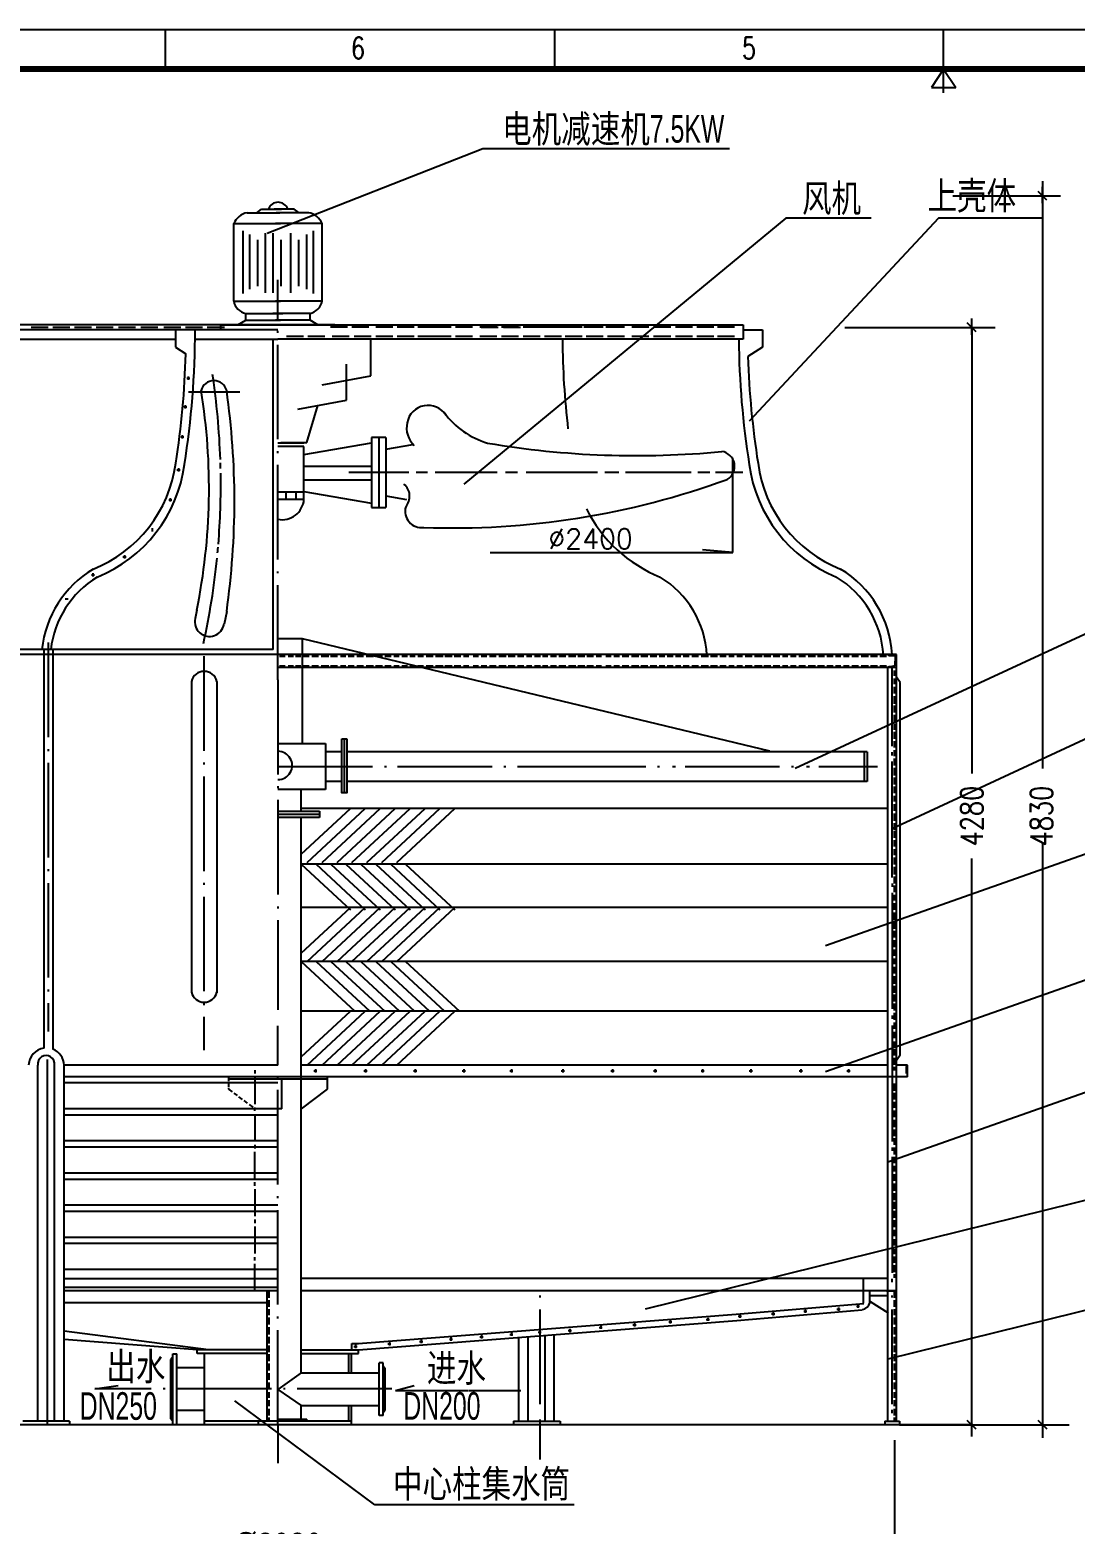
# Paper-space layout 'Layout1' of a CAD drawing. Extents: x 547 to 967, y -377 to -80.
# Drawn here: x 648.1 to 780.7, y -269.1 to -79.6 of the extents above; entities that cross this region are included whole.
import ezdxf
from ezdxf.enums import TextEntityAlignment as Align

# ---------------------------------------------------------------- set-up
doc = ezdxf.new("R2010")
doc.units = 0
doc.linetypes.add('ACAD_ISO04W100', pattern=[30.5, 24, -3, 0.5, -3])
doc.linetypes.add('CENTERX2', pattern=[101.6, 63.5, -12.7, 12.7, -12.7])
doc.layers.get('0').update_dxf_attribs({"linetype": 'CONTINUOUS'})
doc.layers.get('DEFPOINTS').update_dxf_attribs({"linetype": 'CONTINUOUS'})
for name, color, linetype in [('LAYER1', 5, 'CONTINUOUS'), ('中心线', 1, 'CENTERX2'), ('文字', 3, 'CONTINUOUS'), ('细实线', 9, 'CONTINUOUS')]:
    doc.layers.add(name, color=color, linetype=linetype)
doc.layers.add('图框线', color=6, linetype='CONTINUOUS', lineweight=80)
doc.styles.add('HZTXT', font='txt', dxfattribs={"height": 60, "bigfont": 'HZTXT'})
doc.styles.get("Standard").update_dxf_attribs({"font": ''})
doc.styles.add('尺寸', font='txt4.shx', dxfattribs={"width": 0.8, "bigfont": 'gbcbig.shx'})
doc.styles.add('标题', font='ARIALN.TTF', dxfattribs={"width": 0.785})
doc.styles.add('说明', font='txt4.shx', dxfattribs={"width": 0.75, "bigfont": 'gbcbig.shx'})
doc.styles.get('Standard').set_extended_font_data('SimSun')
doc.dimstyles.new('DIN', dxfattribs={"dimtxt": 2.5, "dimasz": 2.5, "dimexe": 1.25, "dimexo": 0.625, "dimtad": 1, "dimtih": 1, "dimdec": 4, "dimdsep": 46, "dimlunit": 6, "dimtxsty": 'Standard', "dimcen": 2.5, "dimadec": 0, "dimazin": 0, "dimtfac": 1, "dimtdec": 4, "dimtmove": 0, "dimatfit": 3, "dimfxl": 0, "dimtvp": 1, "dimtolj": 1, "dimtzin": 0, "dimarcsym": 0})

# ---------------------------------------------------------------- blocks, each defined once
blk = doc.blocks.new('_ARCHTICK')
at = {"color": 0, "linetype": 'ByBlock', "const_width": 0.15}
blk.add_lwpolyline([(-0.5, -0.5), (0.5, 0.5)], dxfattribs=at)
blk = doc.blocks.new('*D12')
at = {"layer": 'DEFPOINTS', "color": 0}
for p in [(601.39, -256.06), (757.76, -256.06), (757.76, -273.94)]:
    blk.add_point(p, dxfattribs=at)
at = {"layer": '文字', "color": 5, "lineweight": -2}
for p, q in [((601.39, -258.46), (601.39, -276.34)), ((757.76, -258.46), (757.76, -276.34)), ((601.39, -273.94), (757.76, -273.94))]:
    blk.add_line(p, q, dxfattribs=at)
at = {"layer": '文字', "color": 5, "lineweight": -2, "xscale": 1.8, "yscale": 1.8, "zscale": 1.8, "rotation": 180}
blk.add_blockref('_ARCHTICK', (601.39, -273.94), dxfattribs=at)
at = {"layer": '文字', "color": 5, "lineweight": -2, "xscale": 1.8, "yscale": 1.8, "zscale": 1.8}
blk.add_blockref('_ARCHTICK', (757.76, -273.94), dxfattribs=at)
at = {"layer": '文字', "color": 0, "insert": (679.57, -271.69), "char_height": 3, "attachment_point": 5}
blk.add_mtext('\\A1;%%c3930', dxfattribs=at)

psp = doc.layouts.get("Layout1")

# ---------------------------------------------------------------- linework, layer by layer
for p, q in [((676.88022, -102.74367), (677.49629, -102.28184)), ((677.49629, -102.28184), (680.0376, -102.28184)), ((681.63498, -102.28184), (679.09367, -102.28184)), ((682.25106, -102.74367), (681.63498, -102.28184)), ((673.95386, -113.98135), (673.95386, -104.12913)), ((673.95386, -104.12913), (679.88359, -104.12913)), ((675.64807, -102.74367), (679.80658, -102.74367)), ((685.17741, -104.12913), (679.24769, -104.12913)), ((683.48321, -102.74367), (679.3247, -102.74367)), ((685.17741, -113.98135), (685.17741, -104.12913)), ((673.95386, -113.98135), (679.88359, -113.98135)), ((675.49405, -115.52076), (680.19162, -115.52076)), ((675.49405, -116.36743), (675.49405, -115.52076)), ((683.63723, -115.52076), (678.93966, -115.52076)), ((685.17741, -113.98135), (679.24769, -113.98135)), ((683.63723, -116.36743), (683.63723, -115.52076)), ((679.57278, -116.9832), (620.56142, -116.9832)), ((672.33667, -116.9832), (679.57555, -116.9832)), ((672.33667, -117.67154), (672.33667, -116.9832)), ((674.49293, -116.9832), (675.49405, -116.36743)), ((675.49405, -116.36743), (679.88359, -116.36743)), ((683.63723, -116.36743), (679.24769, -116.36743)), ((686.79461, -116.9832), (679.55573, -116.9832)), ((679.57278, -116.9832), (738.58414, -116.9832)), ((684.63835, -116.9832), (683.63723, -116.36743)), ((738.58414, -116.9832), (738.58414, -118.80525)), ((679.57278, -117.60595), (618.12197, -117.60595)), ((620.56142, -118.80525), (666.56935, -118.80525)), ((639.53535, -118.80525), (654.6333, -118.80525)), ((657.11173, -118.80525), (666.56935, -118.80525)), ((666.56935, -117.60595), (666.56935, -119.78693)), ((669.04778, -118.80525), (679.57278, -118.80525)), ((678.95006, -158.16032), (678.95006, -118.80525)), ((738.58414, -118.80525), (679.57278, -118.80525)), ((691.34843, -123.43845), (691.34843, -118.87417)), ((738.58414, -117.60595), (741.02359, -117.60595)), ((741.02359, -117.60595), (741.02359, -119.78693)), ((666.56935, -119.78693), (667.88323, -120.65821)), ((741.02359, -119.78693), (739.19308, -121.0008)), ((688.26598, -126.51934), (688.26598, -121.95506)), ((685.18353, -124.57952), (691.34843, -123.43845)), ((682.10108, -127.66042), (688.26598, -126.51934)), ((683.24273, -131.88238), (684.61271, -127.20399)), ((679.57278, -131.94183), (682.87483, -131.94183)), ((682.87483, -132.39825), (679.57278, -132.39825)), ((679.94068, -131.88238), (683.24273, -131.88238)), ((682.87483, -133.42522), (691.43719, -131.94183)), ((682.87483, -139.13057), (682.87483, -132.39825)), ((691.43719, -131.25718), (691.43719, -140.15754)), ((693.26383, -131.25718), (691.43719, -131.25718)), ((692.35051, -131.25718), (692.35051, -140.15754)), ((693.26383, -131.25718), (693.26383, -140.15754)), ((693.26383, -132.74058), (696.67894, -132.13664)), ((682.87483, -134.90861), (691.43719, -134.90861)), ((682.87483, -138.21772), (679.57278, -138.21772)), ((680.57935, -138.21772), (680.57935, -139.13057)), ((681.84927, -138.21772), (681.84927, -139.13057)), ((682.87483, -136.62022), (691.43719, -136.62022)), ((682.87483, -138.10361), (691.43719, -139.587)), ((682.87483, -139.13057), (679.57278, -139.13057)), ((691.43719, -140.15754), (693.26383, -140.15754)), ((693.26383, -138.67415), (695.88962, -139.13058)), ((679.57278, -156.7656), (682.64501, -156.7656)), ((682.64501, -156.7656), (682.64501, -170.08821)), ((682.64501, -156.7656), (741.94075, -170.99349)), ((678.95006, -158.16032), (601.09954, -158.16032)), ((758.04602, -158.78304), (601.09954, -158.78304)), ((649.87426, -158.16032), (649.87426, -208.7312)), ((651.01096, -158.16032), (651.01096, -208.85976)), ((757.06808, -158.94268), (756.94373, -158.78304)), ((757.70536, -158.94268), (757.06808, -158.94268)), ((757.89189, -159.0359), (757.70536, -158.94268)), ((757.8608, -160.12339), (757.89189, -159.0359)), ((758.04602, -212.34475), (758.04602, -158.78304)), ((758.04602, -160.4183), (679.57278, -160.4183)), ((756.9398, -160.4183), (757.08363, -160.30982)), ((756.9398, -212.34475), (756.9398, -160.4183)), ((757.08363, -160.30982), (757.72091, -160.23214)), ((757.72091, -160.23214), (757.8608, -160.12339)), ((668.58858, -162.19544), (668.58858, -201.63198)), ((671.83079, -162.19544), (671.83079, -201.70653)), ((758.49915, -162.32098), (758.04602, -161.6698)), ((758.49915, -209.63627), (758.49915, -162.32098)), ((679.57278, -170.08821), (685.59139, -170.08821)), ((685.59139, -170.08821), (685.59139, -175.89809)), ((687.66398, -169.47317), (688.3108, -169.47317)), ((687.98739, -169.47317), (687.98739, -176.33829)), ((687.66398, -171.1526), (685.66459, -171.1526)), ((754.29298, -171.1526), (688.3108, -171.1526)), ((690.27291, -171.1526), (688.3108, -171.1526)), ((753.92182, -171.1526), (753.92182, -174.89207)), ((754.29298, -171.1526), (754.29298, -174.89207)), ((685.59139, -175.89809), (679.57278, -175.89809)), ((682.50259, -178.6758), (682.50259, -175.89809)), ((682.50259, -178.6758), (682.50259, -175.89809)), ((687.66398, -174.89207), (685.66459, -174.89207)), ((754.29298, -174.89207), (688.3108, -174.89207)), ((690.27291, -174.89207), (688.3108, -174.89207)), ((679.57744, -178.6758), (684.82383, -178.6758)), ((684.82383, -179.46527), (679.57744, -179.46527)), ((684.82383, -179.07053), (679.64931, -179.07053)), ((682.50259, -212.67007), (682.50259, -179.46527)), ((684.82383, -178.6758), (684.82383, -179.46527)), ((758.49915, -209.63627), (758.04602, -210.28745)), ((649.11458, -256.06157), (649.11458, -210.8808)), ((651.24006, -256.06157), (651.24006, -210.8808)), ((679.57278, -210.8808), (652.45123, -210.8808)), ((652.45123, -256.06157), (652.45123, -210.8808)), ((756.9398, -210.8808), (682.50259, -210.8808)), ((759.42264, -210.8808), (758.04602, -210.8808)), ((759.26458, -211.20008), (759.2427, -211.92173)), ((759.42264, -212.34475), (759.42264, -210.8808)), ((759.42264, -212.34475), (652.45123, -212.34475)), ((679.57278, -213.13754), (652.45123, -213.13754)), ((685.82736, -212.67007), (673.3182, -212.67007)), ((680.06843, -216.42197), (680.06843, -212.67007)), ((682.50259, -249.92608), (682.50259, -212.67007)), ((685.82736, -213.94609), (682.50259, -216.4133)), ((685.82736, -212.34475), (685.82736, -213.94609)), ((756.9398, -239.52619), (756.9398, -212.34475)), ((758.04602, -242.07236), (758.04602, -212.34475)), ((680.06843, -216.42197), (652.45123, -216.42197)), ((679.57278, -217.21476), (652.45123, -217.21476)), ((679.57278, -220.49918), (652.45123, -220.49918)), ((679.57278, -221.29197), (652.45123, -221.29197)), ((679.57278, -224.5764), (652.45123, -224.5764)), ((679.57278, -225.36919), (652.45123, -225.36919)), ((679.57278, -228.65361), (652.45123, -228.65361)), ((679.57278, -229.44641), (652.45123, -229.44641)), ((679.57278, -232.73083), (652.45123, -232.73083)), ((679.57278, -233.52362), (652.45123, -233.52362)), ((679.57278, -236.80805), (652.45123, -236.80805)), ((652.45123, -237.93233), (679.57278, -237.93233)), ((755.61523, -237.93233), (682.50259, -237.93233)), ((756.9398, -237.93233), (740.52822, -237.93233)), ((753.84732, -241.0735), (753.84732, -237.93233)), ((652.45123, -239.06489), (679.57278, -239.06489)), ((679.57278, -239.52619), (652.45123, -239.52619)), ((678.18999, -256.06157), (678.18999, -239.52619)), ((756.9398, -239.52619), (682.50259, -239.52619)), ((754.65917, -241.01698), (754.65917, -239.52619)), ((754.65917, -241.01698), (754.65917, -239.52619)), ((756.93235, -240.13763), (754.70821, -240.13763)), ((758.04602, -239.52619), (756.76332, -239.52619)), ((756.76332, -239.52619), (758.04602, -239.52619)), ((756.9398, -256.06157), (756.9398, -239.52619)), ((758.04602, -256.06157), (758.04602, -239.52619)), ((678.18999, -241.01698), (652.45123, -241.01698)), ((678.18999, -241.01698), (667.0051, -241.01698)), ((689.74581, -246.19168), (737.69976, -242.46557)), ((737.69976, -242.46557), (753.871, -241.10306)), ((737.76265, -243.27498), (753.67375, -241.91896)), ((754.70821, -240.87263), (756.97943, -242.29609)), ((689.80871, -247.00109), (737.76265, -243.27498)), ((670.74209, -247.00109), (652.45123, -244.63118)), ((669.33685, -247.00109), (652.45123, -245.68904)), ((688.93275, -246.18924), (689.80871, -246.18924)), ((688.93275, -247.00109), (688.93275, -246.18924)), ((710.11717, -256.06157), (710.11717, -245.42308)), ((711.32835, -256.06157), (711.32835, -245.32897)), ((713.45383, -256.06157), (713.45383, -245.16382)), ((714.62477, -256.06157), (714.62477, -245.07283)), ((666.21975, -247.89968), (665.98206, -248.21407)), ((665.98206, -255.75463), (665.98206, -248.21407)), ((666.21975, -256.4631), (666.21975, -247.5056)), ((666.21975, -247.5056), (666.73475, -247.5056)), ((666.73475, -256.4631), (666.73475, -247.5056)), ((678.18999, -247.00109), (669.33685, -247.00109)), ((669.33685, -247.45411), (669.33685, -247.00109)), ((678.18999, -247.45411), (669.33685, -247.45411)), ((670.25259, -256.51459), (670.25259, -247.45411)), ((678.18999, -247.00109), (673.90731, -247.00109)), ((678.18999, -247.45411), (674.42984, -247.45411)), ((682.50259, -247.00109), (689.80871, -247.00109)), ((682.50259, -247.45411), (689.80871, -247.45411)), ((688.54864, -249.92608), (688.54864, -247.45411)), ((688.89297, -249.92608), (688.89297, -247.45411)), ((689.80871, -247.45411), (689.80871, -247.00109)), ((670.25259, -249.27549), (666.73475, -249.27549)), ((682.50259, -249.92608), (679.57278, -252.02861)), ((682.50259, -249.92608), (692.41081, -249.92608)), ((692.41081, -255.33054), (692.41081, -248.63816)), ((692.92581, -248.63816), (692.41081, -248.63816)), ((692.92581, -255.33054), (692.92581, -248.63816)), ((692.92581, -249.03224), (693.1635, -249.34663)), ((693.1635, -254.62207), (693.1635, -249.34663)), ((679.57278, -252.02861), (682.50259, -254.04262)), ((666.21975, -256.06902), (665.98206, -255.75463)), ((670.25259, -254.69321), (666.73475, -254.69321)), ((683.23019, -255.81411), (679.57278, -255.81411)), ((682.50259, -254.04262), (692.41081, -254.04262)), ((682.50259, -255.81411), (682.50259, -254.04262)), ((683.23019, -255.81411), (683.23019, -256.06157)), ((688.54864, -256.06157), (688.54864, -254.04262)), ((688.89297, -256.51459), (688.89297, -254.04262)), ((692.92581, -255.33054), (692.41081, -255.33054)), ((692.92581, -254.93646), (693.1635, -254.62207)), ((767.69828, -256.51459), (592.28085, -256.51459)), ((653.10956, -256.06157), (647.2183, -256.06157)), ((653.10956, -256.06157), (653.10956, -256.51459)), ((666.21975, -256.4631), (666.73475, -256.4631)), ((688.89297, -256.06157), (670.25259, -256.06157)), ((677.06266, -256.06157), (677.06266, -256.51459)), ((709.45884, -256.06157), (715.3501, -256.06157)), ((709.45884, -256.06157), (709.45884, -256.51459)), ((715.3501, -256.06157), (715.3501, -256.51459)), ((756.57105, -256.06157), (758.41476, -256.06157)), ((756.57105, -256.06157), (756.57105, -256.51459)), ((758.41476, -256.06157), (758.41476, -256.51459))]:
    psp.add_line(p, q)
at = {"color": 5}
for p, q in [((675.109, -105.05278), (675.109, -112.98073)), ((675.95611, -105.5146), (675.95611, -112.44194)), ((677.95835, -105.36066), (677.95835, -112.90376)), ((678.93965, -105.36066), (678.93965, -112.90376)), ((681.17293, -105.36066), (681.17293, -112.90376)), ((683.17517, -105.5146), (683.17517, -112.44194)), ((684.02227, -105.05278), (684.02227, -112.98073)), ((676.95723, -106.20734), (676.95723, -112.05709)), ((679.94078, -106.20734), (679.94078, -112.05709)), ((682.17405, -106.20734), (682.17405, -112.05709)), ((648.26461, -117.27938), (650.42361, -117.27938)), ((651.01895, -117.27938), (653.17795, -117.27938)), ((653.77328, -117.27938), (655.93228, -117.27938)), ((656.52762, -117.27938), (658.68662, -117.27938)), ((659.325, -117.27938), (661.484, -117.27938)), ((662.16541, -117.27938), (664.32441, -117.27938)), ((665.10385, -117.27938), (667.26285, -117.27938)), ((667.85819, -117.27938), (670.01719, -117.27938)), ((670.61253, -117.27938), (672.77152, -117.27938)), ((688.40277, -117.27938), (686.24377, -117.27938)), ((691.11407, -117.27938), (688.95507, -117.27938)), ((694.13309, -117.27938), (691.97409, -117.27938)), ((696.84439, -117.27938), (694.6854, -117.27938)), ((699.46962, -117.27938), (697.31062, -117.27938)), ((701.52745, -117.27938), (699.36845, -117.27938)), ((704.23875, -117.27938), (702.07975, -117.27938)), ((707.32461, -117.27938), (705.16561, -117.27938)), ((705.33451, -117.27938), (707.49351, -117.27938)), ((710.07895, -117.27938), (707.91995, -117.27938)), ((708.17493, -117.27938), (710.33393, -117.27938)), ((712.83329, -117.27938), (710.67429, -117.27938)), ((714.75186, -117.27938), (712.59286, -117.27938)), ((715.54459, -117.27938), (713.38559, -117.27938)), ((717.46316, -117.27938), (715.30416, -117.27938)), ((718.16982, -117.27938), (716.01082, -117.27938)), ((720.54903, -117.27938), (718.39003, -117.27938)), ((720.83479, -117.27938), (718.67579, -117.27938)), ((723.30337, -117.27938), (721.14437, -117.27938)), ((723.54609, -117.27938), (721.38709, -117.27938)), ((726.63196, -117.27938), (724.47296, -117.27938)), ((729.3863, -117.27938), (727.2273, -117.27938)), ((732.14064, -117.27938), (729.98164, -117.27938)), ((734.85194, -117.27938), (732.69294, -117.27938)), ((737.47717, -117.27938), (735.31817, -117.27938)), ((682.82725, -118.46826), (680.66825, -118.46826)), ((685.53855, -118.46826), (683.37955, -118.46826)), ((688.62442, -118.46826), (686.46542, -118.46826)), ((691.37875, -118.46826), (689.21975, -118.46826)), ((694.13309, -118.46826), (691.97409, -118.46826)), ((696.84439, -118.46826), (694.6854, -118.46826)), ((699.46962, -118.46826), (697.31062, -118.46826)), ((701.52745, -118.46826), (699.36845, -118.46826)), ((704.23875, -118.46826), (702.07975, -118.46826)), ((707.32461, -118.46826), (705.16561, -118.46826)), ((710.07895, -118.46826), (707.91995, -118.46826)), ((712.83329, -118.46826), (710.67429, -118.46826)), ((715.54459, -118.46826), (713.38559, -118.46826)), ((718.16982, -118.46826), (716.01082, -118.46826)), ((720.83479, -118.46826), (718.67579, -118.46826)), ((723.54609, -118.46826), (721.38709, -118.46826)), ((726.63196, -118.46826), (724.47296, -118.46826)), ((729.3863, -118.46826), (727.2273, -118.46826)), ((732.14064, -118.46826), (729.98164, -118.46826)), ((734.85194, -118.46826), (732.69294, -118.46826)), ((737.47717, -118.46826), (735.31817, -118.46826)), ((667.99551, -123.74477), (668.40073, -123.74477)), ((668.19736, -123.53457), (668.19736, -123.94699)), ((668.24173, -125.45516), (674.71796, -125.45516)), ((667.61475, -127.36015), (668.01998, -127.36015)), ((667.8166, -127.14996), (667.8166, -127.56237)), ((667.23399, -131.16582), (667.63922, -131.16582)), ((667.43584, -130.95563), (667.43584, -131.36804)), ((666.75805, -135.35206), (667.16327, -135.35206)), ((666.95989, -135.14186), (666.95989, -135.55428)), ((665.71096, -139.15772), (666.11618, -139.15772)), ((665.91281, -138.94753), (665.91281, -139.35995)), ((663.62825, -142.7532), (663.62825, -143.16562)), ((659.90438, -146.38849), (660.3096, -146.38849)), ((660.10623, -146.1783), (660.10623, -146.59072)), ((655.90641, -148.6719), (656.31163, -148.6719)), ((656.10825, -148.46171), (656.10825, -148.87412)), ((652.57476, -151.71643), (652.97998, -151.71643)), ((680.46841, -159.0301), (679.78626, -159.0301)), ((681.53781, -159.0301), (680.85566, -159.0301)), ((682.47888, -159.0301), (681.79674, -159.0301)), ((683.54463, -159.0301), (682.8068, -159.0301)), ((684.73335, -159.0301), (683.87255, -159.0301)), ((686.00405, -159.0301), (685.06127, -159.0301)), ((687.14019, -159.0301), (686.25148, -159.0301)), ((688.16809, -159.0301), (687.48595, -159.0301)), ((689.23384, -159.0301), (688.49601, -159.0301)), ((690.42256, -159.0301), (689.56176, -159.0301)), ((691.69326, -159.0301), (690.75048, -159.0301)), ((692.8294, -159.0301), (691.94069, -159.0301)), ((693.93614, -159.0301), (693.11634, -159.0301)), ((694.95594, -159.0301), (694.2738, -159.0301)), ((696.02169, -159.0301), (695.28386, -159.0301)), ((696.98762, -159.0301), (696.30548, -159.0301)), ((698.05337, -159.0301), (697.31555, -159.0301)), ((699.24209, -159.0301), (698.38129, -159.0301)), ((700.51279, -159.0301), (699.57001, -159.0301)), ((701.64894, -159.0301), (700.76022, -159.0301)), ((702.75568, -159.0301), (701.93587, -159.0301)), ((703.77547, -159.0301), (703.09333, -159.0301)), ((705.00538, -159.0301), (704.32324, -159.0301)), ((706.07113, -159.0301), (705.33331, -159.0301)), ((707.25985, -159.0301), (706.39905, -159.0301)), ((708.53055, -159.0301), (707.58777, -159.0301)), ((709.6667, -159.0301), (708.77798, -159.0301)), ((710.77344, -159.0301), (709.95363, -159.0301)), ((711.79323, -159.0301), (711.11109, -159.0301)), ((712.85898, -159.0301), (712.12116, -159.0301)), ((713.82492, -159.0301), (713.14278, -159.0301)), ((714.89067, -159.0301), (714.15284, -159.0301)), ((716.07939, -159.0301), (715.21859, -159.0301)), ((717.35009, -159.0301), (716.40731, -159.0301)), ((718.48623, -159.0301), (717.59752, -159.0301)), ((719.59297, -159.0301), (718.77317, -159.0301)), ((720.61277, -159.0301), (719.93063, -159.0301)), ((721.84268, -159.0301), (721.16053, -159.0301)), ((722.90843, -159.0301), (722.1706, -159.0301)), ((724.09714, -159.0301), (723.23635, -159.0301)), ((725.36785, -159.0301), (724.42507, -159.0301)), ((726.50399, -159.0301), (725.61528, -159.0301)), ((727.61073, -159.0301), (726.79092, -159.0301)), ((728.63053, -159.0301), (727.94838, -159.0301)), ((729.69628, -159.0301), (728.95845, -159.0301)), ((730.66221, -159.0301), (729.98007, -159.0301)), ((731.72796, -159.0301), (730.99014, -159.0301)), ((732.91668, -159.0301), (732.05588, -159.0301)), ((734.18738, -159.0301), (733.2446, -159.0301)), ((735.32353, -159.0301), (734.43481, -159.0301)), ((736.43027, -159.0301), (735.61046, -159.0301)), ((737.45006, -159.0301), (736.76792, -159.0301)), ((738.51581, -159.0301), (737.77799, -159.0301)), ((739.70453, -159.0301), (738.84373, -159.0301)), ((740.97523, -159.0301), (740.03245, -159.0301)), ((742.11138, -159.0301), (741.22266, -159.0301)), ((743.21811, -159.0301), (742.39831, -159.0301)), ((744.23791, -159.0301), (743.55577, -159.0301)), ((745.30366, -159.0301), (744.56584, -159.0301)), ((746.49238, -159.0301), (745.63158, -159.0301)), ((747.76308, -159.0301), (746.8203, -159.0301)), ((748.89923, -159.0301), (748.01051, -159.0301)), ((750.00597, -159.0301), (749.18616, -159.0301)), ((750.97657, -159.0301), (750.29443, -159.0301)), ((752.04232, -159.0301), (751.3045, -159.0301)), ((753.23104, -159.0301), (752.37025, -159.0301)), ((754.50174, -159.0301), (753.55897, -159.0301)), ((755.63789, -159.0301), (754.74918, -159.0301)), ((756.74463, -159.0301), (755.92482, -159.0301)), ((680.46841, -160.25916), (679.78626, -160.25916)), ((681.53781, -160.25916), (680.85566, -160.25916)), ((682.47888, -160.25916), (681.79674, -160.25916)), ((683.54463, -160.25916), (682.8068, -160.25916)), ((684.73335, -160.25916), (683.87255, -160.25916)), ((686.00405, -160.25916), (685.06127, -160.25916)), ((687.14019, -160.25916), (686.25148, -160.25916)), ((688.16809, -160.25916), (687.48595, -160.25916)), ((689.23384, -160.25916), (688.49601, -160.25916)), ((690.42256, -160.25916), (689.56176, -160.25916)), ((691.69326, -160.25916), (690.75048, -160.25916)), ((692.8294, -160.25916), (691.94069, -160.25916)), ((693.93614, -160.25916), (693.11634, -160.25916)), ((694.95594, -160.25916), (694.2738, -160.25916)), ((696.02169, -160.25916), (695.28386, -160.25916)), ((696.98762, -160.25916), (696.30548, -160.25916)), ((698.05337, -160.25916), (697.31555, -160.25916)), ((699.24209, -160.25916), (698.38129, -160.25916)), ((700.51279, -160.25916), (699.57001, -160.25916)), ((701.64894, -160.25916), (700.76022, -160.25916)), ((702.75568, -160.25916), (701.93587, -160.25916)), ((703.77547, -160.25916), (703.09333, -160.25916)), ((705.00538, -160.25916), (704.32324, -160.25916)), ((706.07113, -160.25916), (705.33331, -160.25916)), ((707.25985, -160.25916), (706.39905, -160.25916)), ((708.53055, -160.25916), (707.58777, -160.25916)), ((709.6667, -160.25916), (708.77798, -160.25916)), ((710.77344, -160.25916), (709.95363, -160.25916)), ((711.79323, -160.25916), (711.11109, -160.25916)), ((712.85898, -160.25916), (712.12116, -160.25916)), ((713.82492, -160.25916), (713.14278, -160.25916)), ((714.89067, -160.25916), (714.15284, -160.25916)), ((716.07939, -160.25916), (715.21859, -160.25916)), ((717.35009, -160.25916), (716.40731, -160.25916)), ((718.48623, -160.25916), (717.59752, -160.25916)), ((719.59297, -160.25916), (718.77317, -160.25916)), ((720.61277, -160.25916), (719.93063, -160.25916)), ((721.84268, -160.25916), (721.16053, -160.25916)), ((722.90843, -160.25916), (722.1706, -160.25916)), ((724.09714, -160.25916), (723.23635, -160.25916)), ((725.36785, -160.25916), (724.42507, -160.25916)), ((726.50399, -160.25916), (725.61528, -160.25916)), ((727.61073, -160.25916), (726.79092, -160.25916)), ((728.63053, -160.25916), (727.94838, -160.25916)), ((729.69628, -160.25916), (728.95845, -160.25916)), ((730.66221, -160.25916), (729.98007, -160.25916)), ((731.72796, -160.25916), (730.99014, -160.25916)), ((732.91668, -160.25916), (732.05588, -160.25916)), ((734.18738, -160.25916), (733.2446, -160.25916)), ((735.32353, -160.25916), (734.43481, -160.25916)), ((736.43027, -160.25916), (735.61046, -160.25916)), ((737.45006, -160.25916), (736.76792, -160.25916)), ((738.51581, -160.25916), (737.77799, -160.25916)), ((739.70453, -160.25916), (738.84373, -160.25916)), ((740.97523, -160.25916), (740.03245, -160.25916)), ((742.11138, -160.25916), (741.22266, -160.25916)), ((743.21811, -160.25916), (742.39831, -160.25916)), ((744.23791, -160.25916), (743.55577, -160.25916)), ((745.30366, -160.25916), (744.56584, -160.25916)), ((746.49238, -160.25916), (745.63158, -160.25916)), ((747.76308, -160.25916), (746.8203, -160.25916)), ((748.89923, -160.25916), (748.01051, -160.25916)), ((750.00597, -160.25916), (749.18616, -160.25916)), ((750.97657, -160.25916), (750.29443, -160.25916)), ((752.04232, -160.25916), (751.3045, -160.25916)), ((753.23104, -160.25916), (752.37025, -160.25916)), ((754.50174, -160.25916), (753.55897, -160.25916)), ((755.63789, -160.25916), (754.74918, -160.25916)), ((756.74463, -160.25916), (755.92482, -160.25916)), ((757.46211, -170.40884), (757.46211, -160.4183)), ((757.75894, -161.5022), (757.75894, -160.82005)), ((757.75894, -162.56795), (757.75894, -161.83012)), ((757.75894, -163.75666), (757.75894, -162.89587)), ((757.75894, -165.02736), (757.75894, -164.08459)), ((757.75894, -166.16351), (757.75894, -165.2748)), ((757.75894, -167.27025), (757.75894, -166.45044)), ((757.75894, -168.336), (757.75894, -167.59817)), ((757.75894, -169.49723), (757.75894, -168.60852)), ((757.75894, -170.60397), (757.75894, -169.78416)), ((757.46211, -171.61402), (757.46211, -171.17727)), ((757.46211, -187.06857), (757.46211, -172.38245)), ((757.75894, -171.66972), (757.75894, -170.93189)), ((757.75894, -172.85844), (757.75894, -171.99764)), ((757.75894, -174.12914), (757.75894, -173.18636)), ((757.75894, -175.26528), (757.75894, -174.37657)), ((757.75894, -176.37202), (757.75894, -175.55222)), ((757.75894, -177.43777), (757.75894, -176.69995)), ((757.75894, -178.62649), (757.75894, -177.76569)), ((757.75894, -179.89719), (757.75894, -178.95441)), ((757.75894, -181.04492), (757.75894, -180.18412)), ((757.75894, -182.05464), (757.75894, -181.16593)), ((757.75894, -183.16138), (757.75894, -182.34157)), ((757.75894, -184.22713), (757.75894, -183.4893)), ((757.75894, -185.41585), (757.75894, -184.55505)), ((757.75894, -186.68655), (757.75894, -185.74377)), ((757.75894, -187.82269), (757.75894, -186.93398)), ((757.46211, -187.837), (757.46211, -188.27375)), ((757.46211, -189.04218), (757.46211, -203.7283)), ((757.75894, -188.92943), (757.75894, -188.10963)), ((757.75894, -189.99518), (757.75894, -189.25735)), ((757.75894, -191.1839), (757.75894, -190.3231)), ((757.75894, -192.4546), (757.75894, -191.51182)), ((757.75894, -193.60233), (757.75894, -192.74153)), ((757.75894, -194.70907), (757.75894, -193.84827)), ((757.75894, -195.91505), (757.75894, -195.02633)), ((757.75894, -197.02179), (757.75894, -196.20198)), ((757.75894, -198.08754), (757.75894, -197.34971)), ((757.75894, -199.27625), (757.75894, -198.41546)), ((757.75894, -200.54695), (757.75894, -199.60418)), ((757.75894, -201.69468), (757.75894, -200.83389)), ((757.75894, -202.80142), (757.75894, -201.94063)), ((757.46211, -204.58294), (757.46211, -205.01969)), ((757.75894, -203.94915), (757.75894, -203.04736)), ((757.75894, -205.13787), (757.75894, -204.23609)), ((679.57278, -210.8808), (679.57278, -205.88741)), ((757.46211, -205.86821), (757.46211, -220.55433)), ((757.75894, -206.2856), (757.75894, -205.46579)), ((757.75894, -207.47432), (757.75894, -206.65452)), ((757.75894, -208.58106), (757.75894, -207.88422)), ((757.75894, -209.64681), (757.75894, -208.86799)), ((757.75894, -210.83553), (757.75894, -209.97473)), ((684.11527, -211.59999), (684.52049, -211.59999)), ((684.31712, -211.3898), (684.31712, -211.80221)), ((690.48141, -211.59999), (690.88663, -211.59999)), ((690.68326, -211.3898), (690.68326, -211.80221)), ((696.76152, -211.59999), (697.16674, -211.59999)), ((696.96337, -211.3898), (696.96337, -211.80221)), ((702.95561, -211.59999), (703.36083, -211.59999)), ((703.15746, -211.3898), (703.15746, -211.80221)), ((708.97764, -211.59999), (709.38286, -211.59999)), ((709.17949, -211.3898), (709.17949, -211.80221)), ((715.51584, -211.59999), (715.92106, -211.59999)), ((715.71769, -211.3898), (715.71769, -211.80221)), ((721.79595, -211.59999), (722.20117, -211.59999)), ((721.9978, -211.3898), (721.9978, -211.80221)), ((727.21578, -211.59999), (727.621, -211.59999)), ((727.41763, -211.3898), (727.41763, -211.80221)), ((733.23781, -211.59999), (733.64303, -211.59999)), ((733.43965, -211.3898), (733.43965, -211.80221)), ((739.36386, -211.59999), (739.76908, -211.59999)), ((739.56571, -211.3898), (739.56571, -211.80221)), ((745.69412, -211.59999), (746.09934, -211.59999)), ((745.89597, -211.3898), (745.89597, -211.80221)), ((751.75211, -211.59999), (752.15733, -211.59999)), ((751.95396, -211.3898), (751.95396, -211.80221)), ((757.75894, -211.56171), (757.75894, -211.08147)), ((673.3182, -212.34475), (673.3182, -212.89484)), ((673.3182, -213.07593), (673.3182, -213.6451)), ((673.3182, -213.77445), (673.3182, -213.94609)), ((673.3182, -213.94609), (673.7515, -214.26763)), ((757.75894, -214.12103), (757.75894, -213.23232)), ((673.95556, -214.41906), (674.37927, -214.73348)), ((674.57902, -214.88171), (675.03988, -215.2237)), ((675.26063, -215.38751), (675.68435, -215.70194)), ((675.91748, -215.87494), (676.36596, -216.20774)), ((757.75894, -215.22777), (757.75894, -214.40797)), ((757.75894, -216.29352), (757.75894, -215.5557)), ((757.75894, -217.48224), (757.75894, -216.62144)), ((757.75894, -218.75294), (757.75894, -217.81017)), ((757.75894, -219.90067), (757.75894, -219.03987)), ((757.46211, -221.32276), (757.46211, -221.75951)), ((757.75894, -221.00741), (757.75894, -220.14661)), ((757.75894, -222.21339), (757.75894, -221.32468)), ((757.46211, -222.52794), (757.46211, -237.21406)), ((757.75894, -223.32013), (757.75894, -222.50032)), ((757.75894, -224.38588), (757.75894, -223.64805)), ((757.75894, -225.5746), (757.75894, -224.7138)), ((757.75894, -226.8453), (757.75894, -225.90252)), ((757.75894, -227.99303), (757.75894, -227.13223)), ((757.75894, -229.09977), (757.75894, -228.23897)), ((757.75894, -230.24749), (757.75894, -229.34571)), ((757.75894, -231.43622), (757.75894, -230.53443)), ((757.75894, -232.58395), (757.75894, -231.76414)), ((757.75894, -233.77266), (757.75894, -232.95286)), ((757.75894, -234.8794), (757.75894, -234.18257)), ((757.75894, -235.94515), (757.75894, -235.16633)), ((757.75894, -237.13387), (757.75894, -236.27307)), ((757.46211, -238.41925), (757.46211, -237.98249)), ((757.75894, -237.86005), (757.75894, -237.37981)), ((678.47707, -240.4149), (678.47707, -239.52619)), ((678.47707, -241.52164), (678.47707, -240.70184)), ((757.75894, -240.4149), (757.75894, -239.52619)), ((757.75894, -241.52164), (757.75894, -240.70184)), ((678.47707, -242.58739), (678.47707, -241.84957)), ((738.16465, -242.52957), (738.16465, -242.94198)), ((742.18712, -242.43818), (742.59234, -242.43818)), ((742.38897, -242.22799), (742.38897, -242.6404)), ((746.26057, -242.09889), (746.6658, -242.09889)), ((746.46242, -241.8887), (746.46242, -242.30112)), ((750.48489, -241.83501), (750.89011, -241.83501)), ((750.68674, -241.62482), (750.68674, -242.03723)), ((752.94131, -241.45803), (753.34653, -241.45803)), ((753.14316, -241.24784), (753.14316, -241.66025)), ((757.75894, -242.58739), (757.75894, -241.84957)), ((678.47707, -243.77611), (678.47707, -242.91531)), ((678.47707, -245.04681), (678.47707, -244.10403)), ((716.60474, -244.32532), (716.60474, -244.73773)), ((720.30867, -244.14513), (720.7139, -244.14513)), ((720.51052, -243.93494), (720.51052, -244.34736)), ((724.60503, -243.83283), (725.01025, -243.83283)), ((724.80688, -243.62264), (724.80688, -244.03505)), ((729.13574, -243.44245), (729.54096, -243.44245)), ((729.33759, -243.23226), (729.33759, -243.64467)), ((733.90079, -243.13014), (734.30601, -243.13014)), ((734.10264, -242.91995), (734.10264, -243.33237)), ((737.9628, -242.73976), (738.36802, -242.73976)), ((757.75894, -243.77611), (757.75894, -242.91531)), ((757.75894, -245.04681), (757.75894, -244.10403)), ((678.47707, -246.19454), (678.47707, -245.33374)), ((689.41207, -246.37677), (689.41207, -246.78919)), ((693.50412, -246.23898), (693.90934, -246.23898)), ((693.70597, -246.02879), (693.70597, -246.44121)), ((697.52724, -245.92967), (697.93246, -245.92967)), ((697.72909, -245.71948), (697.72909, -246.13189)), ((701.31825, -245.65902), (701.72347, -245.65902)), ((701.5201, -245.44883), (701.5201, -245.86124)), ((705.18663, -245.34971), (705.59185, -245.34971)), ((705.38848, -245.13952), (705.38848, -245.55193)), ((708.97764, -245.04039), (709.38286, -245.04039)), ((709.17949, -244.8302), (709.17949, -245.24261)), ((712.57523, -244.76974), (712.98045, -244.76974)), ((712.77708, -244.55955), (712.77708, -244.97197)), ((716.40289, -244.53551), (716.80811, -244.53551)), ((757.75894, -246.19454), (757.75894, -245.33374)), ((678.47707, -247.30128), (678.47707, -246.44048)), ((678.47707, -248.44901), (678.47707, -247.54722)), ((689.21022, -246.58696), (689.61544, -246.58696)), ((757.75894, -247.30128), (757.75894, -246.44048)), ((757.75894, -248.44901), (757.75894, -247.54722)), ((678.47707, -249.63773), (678.47707, -248.73594)), ((678.47707, -250.78546), (678.47707, -249.96565)), ((757.75894, -249.63773), (757.75894, -248.73594)), ((757.75894, -250.78546), (757.75894, -249.96565)), ((656.34221, -251.94953), (659.31001, -251.52577)), ((678.47707, -251.97418), (678.47707, -251.15437)), ((694.46293, -252.15176), (696.8478, -251.50221)), ((757.75894, -251.97418), (757.75894, -251.15437)), ((691.85541, -266.65952), (674.10113, -253.45269)), ((678.47707, -253.08091), (678.47707, -252.38408)), ((678.47707, -254.14666), (678.47707, -253.36785)), ((694.46293, -252.15176), (703.67719, -252.15176)), ((757.75894, -253.08091), (757.75894, -252.38408)), ((757.75894, -254.14666), (757.75894, -253.36785)), ((678.47707, -255.33538), (678.47707, -254.47459)), ((678.47707, -256.06157), (678.47707, -255.58133)), ((712.83998, -260.8919), (712.83998, -255.85027)), ((757.44886, -254.60579), (757.44886, -255.04254)), ((757.75894, -255.33538), (757.75894, -254.47459)), ((757.75894, -256.06157), (757.75894, -255.58133)), ((679.57278, -256.51459), (679.57278, -261.35887)), ((717.14361, -266.65952), (691.85541, -266.65952))]:
    psp.add_line(p, q, dxfattribs=at)
at = {"color": 7}
for p, q in [((669.26679, -153.1763), (669.07093, -154.21744)), ((673.06806, -153.31702), (672.73436, -154.93842))]:
    psp.add_line(p, q, dxfattribs=at)
at = {"color": 5, "linetype": 'ByBlock'}
psp.add_line((703.73617, -252.15176), (710.40015, -252.15176), dxfattribs=at)
at = {"color": 0, "linetype": 'ByBlock'}
psp.add_line((736.57632, -256.51459), (712.19919, -256.51459), dxfattribs=at)
psp.add_lwpolyline([(688.3108, -169.47317), (688.3108, -176.33829), (687.66398, -176.33829), (687.66398, -169.47317)])
for centre, radius, start, end in [((679.58371, -102.72459), 1.30928, 19.7646716, 160.2353284), ((676.13708, -105.07025), 2.37742, 101.8698466, 156.6805766), ((682.9942, -105.07025), 2.37742, 23.3194234, 78.1301534), ((675.89134, -113.58308), 1.97799, 191.6160151, 258.4129563), ((683.23993, -113.58308), 1.97799, 281.5870437, 348.3839849), ((560.5913, -117.71945), 108.46191, 350.9975103, 0.0599554), ((824.10441, -117.71945), 108.46191, 180.573595, 186.5970141), ((846.47508, -117.71945), 108.46191, 180.573595, 189.0024897), ((560.5913, -117.71945), 107.33217, 350.9900469, 358.4310413), ((846.47508, -117.71945), 107.33217, 181.7519191, 189.0099531), ((698.61688, -129.87816), 2.69808, 32.4933713, 169.4692341), ((709.14716, -121.84569), 10.55137, 216.5172356, 253.593205), ((698.99408, -130.03864), 3.09953, 167.8269506, 226.1828676), ((724.98963, -21.80339), 111.76049, 260.3040046, 275.5826368), ((649.92822, -132.31663), 16.81697, 291.6049269, 352.4428604), ((735.5915, -134.92113), 1.9066, 300.070429, 81.8485079), ((757.13816, -132.31663), 16.81697, 187.5571396, 248.3950731), ((649.92822, -132.31663), 17.9467, 291.917194, 352.3965075), ((757.13816, -132.31663), 17.9467, 187.6034925, 248.082806), ((694.28513, -138.72724), 1.98832, 318.5504702, 50.6019869), ((701.85994, -42.13107), 100.60866, 267.8347389, 290.1677779), ((680.08024, -138.88154), 2.80567, 259.5796467, 354.9075984), ((697.76911, -140.61442), 2.07381, 164.0182695, 278.0285886), ((734.7675, -132.31663), 17.9467, 206.511106, 248.082806), ((663.15857, -159.60055), 13.60967, 121.1414039, 173.9253838), ((663.15857, -159.60055), 12.47993, 121.5576623, 173.3731211), ((721.53715, -159.60055), 12.47993, 3.4437181, 58.4423377), ((743.90781, -159.60055), 12.47993, 3.4437181, 58.4423377), ((743.90781, -159.60055), 13.60967, 3.4437181, 58.8585961), ((679.57744, -172.86244), 1.79671, 269.8513149, 90.1486851), ((650.19743, -210.96323), 2.25531, 98.2386138, 177.9055109), ((650.16374, -210.73631), 1.05906, 352.1584251, 187.8415749), ((650.19743, -210.96323), 2.25531, 2.0944891, 68.8558204), ((759.51879, -211.12717), 0.26446, 111.319124, 196.004363), ((753.50999, -240.73023), 1.18442, 279.2695918, 345.9893905)]:
    psp.add_arc(centre, radius, start, end)
at = {"color": 7}
for centre, radius, start, end in [((671.449, -125.71418), 1.66767, 13.8687967, 166.1312033), ((593.5894, -137.71007), 77.24165, 348.4494906, 9.2346767), ((574.10199, -139.31573), 99.95157, 351.9474851, 8.052518), ((670.89115, -154.63636), 1.8678, 167.0391739, 350.6934257), ((670.20764, -162.59518), 1.66767, 13.8687967, 166.1312033), ((670.20764, -201.23224), 1.66767, 193.8687967, 346.1312033)]:
    psp.add_arc(centre, radius, start, end, dxfattribs=at)
at = {"layer": 'DEFPOINTS', "color": 0, "linetype": 'ByBlock'}
for p in [(727.67884, -117.2962), (758.04602, -158.78304), (653.10956, -256.51459), (709.45884, -256.51459)]:
    psp.add_point(p, dxfattribs=at)
at = {"layer": 'DEFPOINTS', "color": 5, "linetype": 'ByBlock'}
psp.add_point((709.07969, -256.51459), dxfattribs=at)
at = {"layer": 'LAYER1', "linetype": 'ACAD_ISO04W100', "ltscale": 10}
psp.add_line((650.28862, -210.17064), (650.28862, -256.51459), dxfattribs=at)
at = {"layer": '中心线', "linetype": 'ACAD_ISO04W100', "ltscale": 0.5}
for p, q in [((679.57278, -161.99262), (679.57278, -111.25183)), ((737.28839, -145.85957), (737.28839, -132.8712)), ((688.55366, -135.6548), (696.17019, -135.6548)), ((697.12225, -135.6548), (698.55035, -135.6548)), ((699.50242, -135.6548), (707.35696, -135.6548)), ((708.42803, -135.6548), (709.97514, -135.6548)), ((711.04621, -135.6548), (720.09083, -135.6548)), ((721.0429, -135.6548), (722.82802, -135.6548)), ((723.66108, -135.6548), (731.99165, -135.6548)), ((732.8247, -135.6548), (734.37181, -135.6548)), ((735.08586, -135.6548), (738.5371, -135.6548)), ((650.41498, -157.28215), (650.41498, -206.59545)), ((670.17194, -159.01116), (670.17194, -208.99715)), ((679.57278, -161.99262), (679.57278, -203.8477)), ((679.57278, -173.00031), (694.72689, -173.00031)), ((694.72689, -173.00031), (718.99661, -173.00031)), ((714.22848, -173.00031), (728.55618, -173.00031)), ((729.61749, -173.00031), (730.01549, -173.00031)), ((731.20946, -173.00031), (745.53716, -173.00031)), ((746.59847, -173.00031), (746.99646, -173.00031)), ((748.19044, -173.00031), (755.61962, -173.00031)), ((676.64297, -211.51993), (676.64297, -211.95519)), ((679.57278, -256.51459), (679.57278, -210.8808)), ((676.64297, -212.39323), (676.64297, -215.82261)), ((676.52857, -216.32841), (676.64297, -216.4133)), ((676.64297, -216.6959), (676.64297, -216.26065)), ((676.64297, -217.13394), (676.64297, -220.56333)), ((676.64297, -221.00137), (676.64297, -221.43662)), ((676.64297, -225.30404), (676.64297, -221.87466)), ((676.64297, -226.17733), (676.64297, -225.74208)), ((676.64297, -226.61537), (676.64297, -230.04476)), ((676.64297, -230.4828), (676.64297, -230.91805)), ((676.64297, -231.35609), (676.64297, -234.78547)), ((676.64297, -235.65876), (676.64297, -235.22351)), ((676.64297, -239.52619), (676.64297, -236.0968)), ((712.83998, -253.8738), (712.83998, -239.15124)), ((757.46211, -253.8738), (757.46211, -239.15124)), ((694.00465, -251.94953), (656.34221, -251.94953))]:
    psp.add_line(p, q, dxfattribs=at)
for start, end in [(1.9320385, 8.5376927), (1.2201956, 1.6672309), (355.3538741, 0.8636292), (354.6904049, 355.1236164), (347.5679501, 354.2527533)]:
    psp.add_arc((578.59825, -137.19949), 93.72112, start, end, dxfattribs=at)
at = {"layer": '图框线'}
psp.add_line((961.5083, -84.55321), (566.5083, -84.55321), dxfattribs=at)
at = {"layer": '文字'}
for p, q in [((705.55406, -94.63211), (678.19334, -105.39997)), ((736.8414, -94.63211), (705.55406, -94.63211)), ((777.11643, -101.1712), (775.98387, -100.03864)), ((776.55015, -98.75139), (776.55015, -173.23372)), ((776.55015, -101.52968), (776.55015, -99.4733)), ((765.16447, -100.60492), (778.85564, -100.60492)), ((743.97824, -103.43847), (703.14303, -137.19683)), ((763.36204, -103.43847), (739.32613, -129.1889)), ((754.81772, -103.43847), (743.97824, -103.43847)), ((776.5981, -103.43847), (763.36204, -103.43847)), ((751.47331, -117.2962), (770.53342, -117.2962)), ((768.1395, -117.86248), (767.00694, -116.72992)), ((767.57322, -118.22095), (767.57322, -116.16458)), ((767.57322, -117.2962), (767.57322, -173.90529)), ((784.17412, -155.17701), (745.18464, -173.25746)), ((784.17412, -168.51933), (757.46211, -180.90639)), ((784.17412, -183.34413), (749.04362, -195.7312)), ((776.55015, -182.77662), (776.55015, -258.14869)), ((767.57322, -258.01193), (767.57322, -184.66461)), ((784.17412, -199.35492), (749.04362, -211.74198)), ((784.17412, -213.58673), (756.9398, -223.18959)), ((784.17412, -227.52204), (726.13745, -241.85769)), ((784.17412, -241.45735), (756.9398, -248.18451)), ((758.41476, -256.51459), (776.69033, -256.51459)), ((768.1395, -257.08087), (767.00694, -255.94831)), ((767.69828, -256.51459), (779.94141, -256.51459)), ((777.1371, -257.08087), (776.00454, -255.94831))]:
    psp.add_line(p, q, dxfattribs=at)
at = {"layer": '文字', "ltscale": 0.5}
for p, q in [((706.48557, -145.85957), (737.28839, -145.85957)), ((737.28839, -145.85957), (733.43804, -145.49878))]:
    psp.add_line(p, q, dxfattribs=at)
at = {"layer": '文字'}
for p in [(776.55015, -100.60492), (767.57322, -117.2962)]:
    psp.add_point(p, dxfattribs=at)
at = {"layer": '细实线'}
for p, q in [((966.5083, -79.55321), (546.5083, -79.55321)), ((665.2583, -79.55321), (665.2583, -84.55321)), ((714.6333, -79.55321), (714.6333, -84.55321)), ((764.0083, -87.55321), (764.0083, -79.55321)), ((764.0083, -84.55321), (762.4597, -86.86138)), ((764.0083, -84.55321), (765.55689, -86.86138)), ((762.4597, -86.86138), (765.55689, -86.86138)), ((756.9398, -178.33409), (682.50259, -178.33409)), ((682.50259, -184.12586), (688.75753, -178.33409)), ((682.50259, -184.12586), (688.75753, -178.33409)), ((682.50259, -184.12586), (688.75753, -178.33409)), ((682.50259, -184.12586), (688.75753, -178.33409)), ((682.50259, -184.12586), (688.75753, -178.33409)), ((682.50259, -184.12586), (688.75753, -178.33409)), ((682.50259, -184.12586), (688.75753, -178.33409)), ((682.50259, -184.12586), (688.75753, -178.33409)), ((682.50259, -184.12586), (688.75753, -178.33409)), ((682.50259, -184.12586), (688.75753, -178.33409)), ((682.50259, -184.12586), (688.75753, -178.33409)), ((682.50259, -184.12586), (688.75753, -178.33409)), ((682.50259, -184.12586), (688.75753, -178.33409)), ((682.50259, -184.12586), (688.75753, -178.33409)), ((682.50259, -184.12586), (688.75753, -178.33409)), ((683.27191, -185.16799), (690.65231, -178.33409)), ((685.16669, -185.16799), (692.5471, -178.33409)), ((687.06148, -185.16799), (694.44189, -178.33409)), ((688.95627, -185.16799), (696.33667, -178.33409)), ((690.85106, -185.16799), (698.23146, -178.33409)), ((692.74584, -185.16799), (700.12625, -178.33409)), ((694.64063, -185.16799), (702.02104, -178.33409)), ((756.9398, -185.36893), (682.50259, -185.36893)), ((682.50259, -185.36893), (688.75753, -191.1607)), ((684.39738, -185.36893), (690.65231, -191.1607)), ((686.29217, -185.36893), (692.5471, -191.1607)), ((688.18695, -185.36893), (694.44189, -191.1607)), ((690.08174, -185.36893), (696.33667, -191.1607)), ((691.97653, -185.36893), (698.23146, -191.1607)), ((693.87131, -185.36893), (700.12625, -191.1607)), ((695.7661, -185.36893), (702.02104, -191.1607)), ((756.9398, -190.90017), (682.50259, -190.90017)), ((756.9398, -190.90017), (682.50259, -190.90017)), ((682.50259, -196.69193), (688.75753, -190.90017)), ((682.50259, -196.69193), (688.75753, -190.90017)), ((682.50259, -196.69193), (688.75753, -190.90017)), ((682.50259, -196.69193), (688.75753, -190.90017)), ((682.50259, -196.69193), (688.75753, -190.90017)), ((682.50259, -196.69193), (688.75753, -190.90017)), ((682.50259, -196.69193), (688.75753, -190.90017)), ((682.50259, -196.69193), (688.75753, -190.90017)), ((682.50259, -196.69193), (688.75753, -190.90017)), ((682.50259, -196.69193), (688.75753, -190.90017)), ((682.50259, -196.69193), (688.75753, -190.90017)), ((682.50259, -196.69193), (688.75753, -190.90017)), ((682.50259, -196.69193), (688.75753, -190.90017)), ((682.50259, -196.69193), (688.75753, -190.90017)), ((682.50259, -196.69193), (688.75753, -190.90017)), ((683.27191, -197.73407), (690.65231, -190.90017)), ((685.16669, -197.73407), (692.5471, -190.90017)), ((687.06148, -197.73407), (694.44189, -190.90017)), ((688.95627, -197.73407), (696.33667, -190.90017)), ((690.85106, -197.73407), (698.23146, -190.90017)), ((692.74584, -197.73407), (700.12625, -190.90017)), ((694.64063, -197.73407), (702.02104, -190.90017)), ((756.9398, -197.73407), (682.50259, -197.73407)), ((682.50259, -197.73407), (689.32026, -204.0469)), ((682.50259, -197.73407), (688.75753, -203.52583)), ((682.50259, -197.73407), (688.75753, -203.52583)), ((682.50259, -197.73407), (688.75753, -203.52583)), ((682.50259, -197.73407), (688.75753, -203.52583)), ((682.50259, -197.73407), (688.75753, -203.52583)), ((682.50259, -197.73407), (688.75753, -203.52583)), ((682.50259, -197.73407), (688.75753, -203.52583)), ((682.50259, -197.73407), (688.75753, -203.52583)), ((682.50259, -197.73407), (688.75753, -203.52583)), ((682.50259, -197.73407), (688.75753, -203.52583)), ((682.50259, -197.73407), (688.75753, -203.52583)), ((682.50259, -197.73407), (688.75753, -203.52583)), ((682.50259, -197.73407), (688.75753, -203.52583)), ((682.50259, -197.73407), (688.75753, -203.52583)), ((684.39738, -197.73407), (691.21505, -204.0469)), ((686.29217, -197.73407), (693.10984, -204.0469)), ((688.18695, -197.73407), (695.00462, -204.0469)), ((690.08174, -197.73407), (696.89941, -204.0469)), ((691.97653, -197.73407), (698.7942, -204.0469)), ((693.87131, -197.73407), (700.68898, -204.0469)), ((695.7661, -197.73407), (702.58377, -204.0469)), ((756.9398, -204.0469), (682.50259, -204.0469)), ((682.50259, -209.83867), (688.75753, -204.0469)), ((682.50259, -209.83867), (688.75753, -204.0469)), ((682.50259, -209.83867), (688.75753, -204.0469)), ((682.50259, -209.83867), (688.75753, -204.0469)), ((682.50259, -209.83867), (688.75753, -204.0469)), ((682.50259, -209.83867), (688.75753, -204.0469)), ((682.50259, -209.83867), (688.75753, -204.0469)), ((682.50259, -209.83867), (688.75753, -204.0469)), ((682.50259, -209.83867), (688.75753, -204.0469)), ((682.50259, -209.83867), (688.75753, -204.0469)), ((682.50259, -209.83867), (688.75753, -204.0469)), ((682.50259, -209.83867), (688.75753, -204.0469)), ((682.50259, -209.83867), (688.75753, -204.0469)), ((682.50259, -209.83867), (688.75753, -204.0469)), ((682.50259, -209.83867), (688.75753, -204.0469)), ((683.27191, -210.8808), (690.65231, -204.0469)), ((685.16669, -210.8808), (692.5471, -204.0469)), ((687.06148, -210.8808), (694.44189, -204.0469)), ((688.95627, -210.8808), (696.33667, -204.0469)), ((690.85105, -210.8808), (698.23146, -204.0469)), ((692.74584, -210.8808), (700.12625, -204.0469)), ((694.64063, -210.8808), (702.02104, -204.0469))]:
    psp.add_line(p, q, dxfattribs=at)

# ---------------------------------------------------------------- texts
at = {"layer": '文字', "lineweight": -3, "style": '说明', "width": 0.75}
for s, p in [('6', (688.85471, -83.23562)), ('5', (738.44997, -83.23562))]:
    psp.add_text(s, height=2.75, dxfattribs=at).set_placement(p)
at = {"layer": '文字', "style": '标题', "width": 0.785}
for s, p in [('电机减速机7.5KW', (708.00735, -93.85715)), ('上壳体', (761.9691, -102.33414)), ('风机', (746.04584, -102.66351)), ('出水', (657.7966, -250.86897)), ('进水', (698.46641, -251.06265)), ('DN250', (654.42757, -255.87277)), ('DN200', (695.47086, -255.86243)), ('中心柱集水筒', (694.16095, -265.73898))]:
    psp.add_text(s, height=3.5, dxfattribs=at).set_placement(p)
at = {"layer": '文字', "style": 'HZTXT'}
psp.add_text('%%C2400', height=2.5, dxfattribs=at).set_placement((713.87382, -145.36735))
at = {"layer": '文字', "linetype": 'ByBlock', "style": '尺寸', "width": 0.8}
for s, p in [('4280', (767.57322, -179.28495)), ('4830', (776.43133, -179.28495))]:
    psp.add_text(s, height=2.8, rotation=90, dxfattribs=at).set_placement(p, align=Align.MIDDLE_CENTER)

# ---------------------------------------------------------------- dimensions: what is measured, and where the dimension line sits
at = {"layer": '文字'}
dim = psp.add_linear_dim(base=(757.75894, -273.94105), p1=(601.38662, -256.06157), p2=(757.75894, -256.06157), text='%%c3930', dimstyle='DIN', override={"dimscale": 1.2, "dimasz": 1.5, "dimexe": 2, "dimexo": 2, "dimtih": 0, "dimlunit": 2, "dimblk1": 'ARCHTICK', "dimblk2": 'ARCHTICK', "dimsah": 1, "dimclrd": 5, "dimclre": 5, "dimtofl": 0, "dimtmove": 2}, dxfattribs=at)
dim.commit()
dim.dimension.update_dxf_attribs({"geometry": '*D12', "text_midpoint": (679.57278, -271.69105)})

doc.saveas('drawing.dxf')
